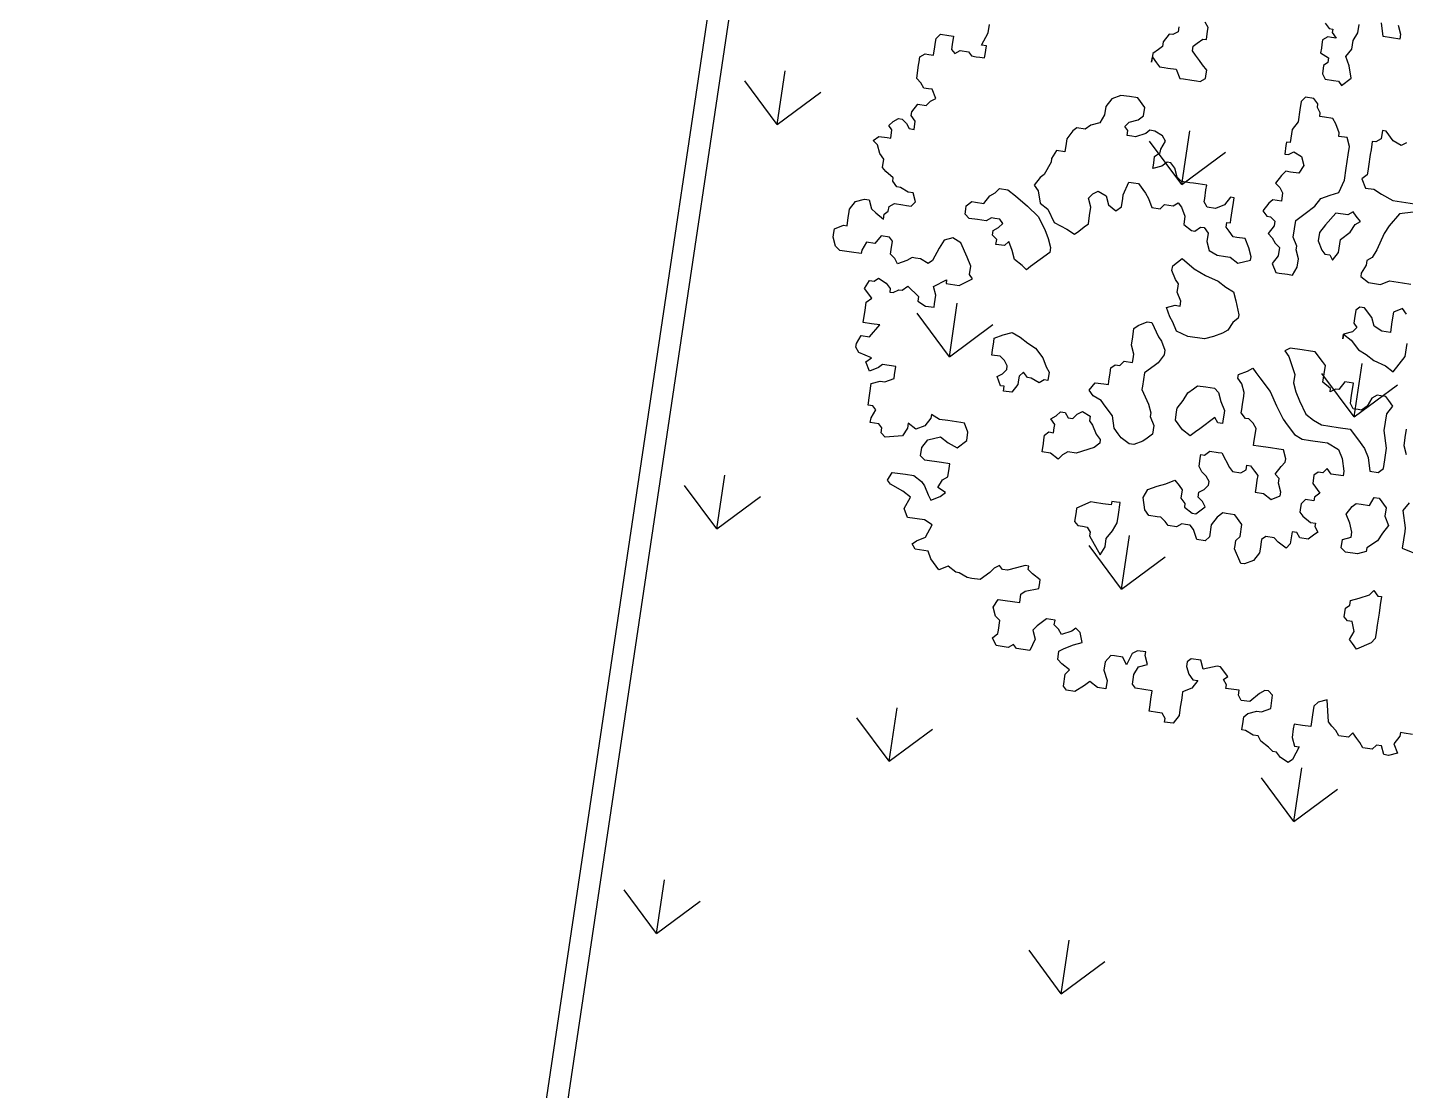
# Model space of a CAD drawing. Header units: millimetres. Extents: x 338 to 506, y 179 to 335.
# Drawn here: x 458.61 to 468.29, y 244.74 to 252.2 of the extents above; entities that cross this region are included whole.
import ezdxf

# ---------------------------------------------------------------- set-up
doc = ezdxf.new("R2010")
doc.units = ezdxf.units.MM
for name, color, linetype in [('ANDEN', 251, 'Continuous'), ('ARBOL-TOP', 3, 'Continuous'), ('MUROS', 32, 'Continuous')]:
    doc.layers.add(name, color=color, linetype=linetype)

# ---------------------------------------------------------------- blocks, each defined once
blk = doc.blocks.new('*X965')
at = {"color": 0}
for p, q in [((73.7075, 32.9331), (73.977, 33.2025)), ((76.5812, 32.9331), (76.8506, 33.2025)), ((79.4549, 32.9331), (79.7243, 33.2025)), ((73.7075, 32.9331), (73.977, 32.6637)), ((73.7075, 32.9331), (74.0885, 32.9331)), ((76.5812, 32.9331), (76.8506, 32.6637)), ((76.5812, 32.9331), (76.9622, 32.9331)), ((79.4549, 32.9331), (79.7243, 32.6637)), ((79.4549, 32.9331), (79.8359, 32.9331)), ((75.1444, 31.4963), (75.4138, 31.7657)), ((78.0181, 31.4963), (78.2875, 31.7657)), ((75.1444, 31.4963), (75.4138, 31.2269)), ((75.1444, 31.4963), (75.5254, 31.4963)), ((78.0181, 31.4963), (78.2875, 31.2269)), ((78.0181, 31.4963), (78.3991, 31.4963)), ((73.7075, 30.0594), (73.977, 30.3288)), ((76.5812, 30.0594), (76.8506, 30.3288)), ((79.4549, 30.0594), (79.7243, 30.3288)), ((73.7075, 30.0594), (73.977, 29.79)), ((73.7075, 30.0594), (74.0885, 30.0594)), ((76.5812, 30.0594), (76.8506, 29.79)), ((76.5812, 30.0594), (76.9622, 30.0594)), ((79.4549, 30.0594), (79.7243, 29.79)), ((79.4549, 30.0594), (79.8359, 30.0594)), ((75.1444, 28.6226), (75.4138, 28.892)), ((78.0181, 28.6226), (78.2875, 28.892)), ((75.1444, 28.6226), (75.4138, 28.3532)), ((75.1444, 28.6226), (75.5254, 28.6226)), ((78.0181, 28.6226), (78.2875, 28.3532)), ((78.0181, 28.6226), (78.3991, 28.6226))]:
    blk.add_line(p, q, dxfattribs=at)
blk = doc.blocks.new('ARBOLITO')
at = {"linetype": 'ByBlock'}
for points in [[(461.9159, 68.9761), (461.9076, 68.9906), (461.8931, 69.0135), (461.8785, 69.0197), (461.864, 69.0135), (461.8577, 68.9989), (461.8494, 68.9761), (461.8432, 68.9698), (461.8286, 68.9761), (461.8203, 68.9761), (461.8141, 68.9761), (461.8058, 68.9698), (461.7912, 68.9615), (461.785, 68.9698), (461.7767, 68.9761), (461.7767, 68.9844), (461.7767, 68.9989), (461.7705, 69.0052), (461.7559, 69.0052), (461.7476, 68.9906), (461.7331, 68.9906), (461.7268, 68.9761), (461.7268, 68.9698), (461.7102, 68.9698), (461.6894, 68.9698), (461.6811, 68.9761), (461.6749, 68.9906), (461.6749, 68.9989), (461.6749, 69.0052), (461.6894, 69.0135), (461.6957, 69.0135), (461.6957, 69.028), (461.6957, 69.0343), (461.6957, 69.0426), (461.704, 69.0571), (461.7185, 69.0633), (461.7268, 69.0633), (461.7331, 69.0488), (461.7414, 69.0426), (461.7559, 69.0343), (461.7559, 69.0426), (461.7621, 69.0488), (461.7621, 69.0571), (461.7705, 69.0633), (461.785, 69.0633), (461.7912, 69.0633), (461.7996, 69.0633), (461.8058, 69.0717), (461.7996, 69.0862), (461.7912, 69.0862), (461.7767, 69.0924), (461.7705, 69.0924), (461.7621, 69.1008), (461.7621, 69.107), (461.7476, 69.1153), (461.7414, 69.1215), (461.7414, 69.1361), (461.7331, 69.1444), (461.7268, 69.1589), (461.7185, 69.1652), (461.7268, 69.1735), (461.7414, 69.1735), (461.7476, 69.1735), (461.7476, 69.188), (461.7414, 69.1943), (461.7476, 69.2026), (461.7559, 69.2088), (461.7621, 69.2088), (461.7705, 69.2026), (461.7767, 69.1943), (461.785, 69.1943), (461.785, 69.2088), (461.7767, 69.2171), (461.7767, 69.2233), (461.785, 69.2379), (461.7996, 69.2379), (461.8058, 69.2462), (461.8141, 69.2524), (461.8058, 69.267), (461.7996, 69.267), (461.7912, 69.267), (461.785, 69.2753), (461.7767, 69.2815), (461.7767, 69.2961), (461.7767, 69.3044), (461.7767, 69.3106), (461.7767, 69.3189), (461.785, 69.3252), (461.7912, 69.3252), (461.7996, 69.3252), (461.7996, 69.3397), (461.7996, 69.348), (461.7996, 69.3543), (461.8058, 69.3626), (461.8203, 69.3626), (461.8286, 69.3626), (461.8286, 69.348), (461.8286, 69.3397), (461.8349, 69.3335), (461.8432, 69.3397), (461.8577, 69.3397), (461.864, 69.3335), (461.8723, 69.3335), (461.8785, 69.3335), (461.8868, 69.3335), (461.8868, 69.3397), (461.8868, 69.3543), (461.8785, 69.3543), (461.8868, 69.3771), (461.8868, 69.3917)], [(462.7845, 68.2925), (462.7699, 68.2925), (462.7637, 68.2925), (462.7637, 68.2862), (462.7554, 68.2717), (462.7637, 68.2571), (462.7491, 68.2509), (462.7408, 68.2509), (462.7346, 68.2654), (462.7263, 68.2654), (462.7201, 68.2571), (462.7034, 68.2571), (462.6972, 68.2654), (462.691, 68.2717), (462.6827, 68.28), (462.6764, 68.2717), (462.6598, 68.2717), (462.6536, 68.28), (462.6453, 68.2862), (462.639, 68.2925), (462.6307, 68.3299), (462.6162, 68.3236), (462.6099, 68.3153), (462.6099, 68.3008), (462.6099, 68.28), (462.5954, 68.28), (462.5808, 68.28), (462.5808, 68.2717), (462.5808, 68.2571), (462.5871, 68.2426), (462.5954, 68.2426), (462.5871, 68.2197), (462.5808, 68.2135), (462.5663, 68.2197), (462.558, 68.228), (462.5517, 68.228), (462.5434, 68.2343), (462.5289, 68.2426), (462.5227, 68.2509), (462.5143, 68.2509), (462.4998, 68.2571), (462.4936, 68.2571), (462.4936, 68.2717), (462.4936, 68.28), (462.4998, 68.2862), (462.5143, 68.2925), (462.5227, 68.2925), (462.5372, 68.3008), (462.5372, 68.3236), (462.5289, 68.3299), (462.5227, 68.3299), (462.5143, 68.3236), (462.4998, 68.307), (462.4853, 68.307), (462.479, 68.3153), (462.479, 68.3236), (462.4562, 68.3236), (462.4562, 68.3299), (462.4499, 68.3382), (462.4562, 68.3444), (462.4416, 68.3589), (462.4354, 68.3589), (462.4125, 68.3506), (462.4063, 68.3652), (462.3897, 68.3652), (462.3834, 68.3589), (462.3834, 68.3506), (462.3897, 68.3382), (462.398, 68.3299), (462.4063, 68.3299), (462.398, 68.3153), (462.3834, 68.307), (462.3834, 68.3008), (462.3834, 68.2925), (462.3834, 68.28), (462.3834, 68.2654), (462.3751, 68.2509), (462.3606, 68.2509), (462.3606, 68.2571), (462.3543, 68.2654), (462.346, 68.2654), (462.3315, 68.2654), (462.3315, 68.2717), (462.3315, 68.2862), (462.3315, 68.3008), (462.3169, 68.3008), (462.3024, 68.3008), (462.2962, 68.307), (462.2962, 68.3153), (462.2962, 68.3236), (462.3024, 68.3382), (462.3169, 68.3444), (462.3107, 68.3589), (462.3107, 68.3652), (462.2962, 68.3652), (462.2879, 68.3589), (462.2816, 68.3382), (462.2733, 68.3506), (462.2588, 68.3506), (462.2525, 68.3506), (462.2442, 68.3382), (462.2442, 68.3236), (462.2525, 68.307), (462.2525, 68.2925), (462.238, 68.2925), (462.2234, 68.3008), (462.2151, 68.2925), (462.2006, 68.28), (462.186, 68.28), (462.1798, 68.2862), (462.1798, 68.307), (462.186, 68.3153), (462.1715, 68.3236), (462.1632, 68.3299), (462.1632, 68.3444), (462.1715, 68.3506), (462.186, 68.3589), (462.2006, 68.3652), (462.1944, 68.3818), (462.186, 68.388), (462.1798, 68.3818), (462.1632, 68.3735), (462.1569, 68.3818), (462.1486, 68.388), (462.1486, 68.3963), (462.1341, 68.3963), (462.1195, 68.3818), (462.1133, 68.3735), (462.1195, 68.3589), (462.1133, 68.3382), (462.0905, 68.3382), (462.0842, 68.3444), (462.0759, 68.3382), (462.0551, 68.3382), (462.0468, 68.3506), (462.0551, 68.3589), (462.0551, 68.3652), (462.0551, 68.3818), (462.0468, 68.388), (462.0406, 68.4026), (462.0468, 68.4171), (462.0551, 68.4171), (462.0759, 68.4171), (462.0842, 68.4171), (462.0842, 68.4317), (462.0905, 68.4379), (462.1133, 68.4462), (462.1133, 68.4524), (462.1133, 68.4608), (462.0988, 68.4691), (462.0905, 68.4753), (462.0905, 68.4815), (462.0842, 68.4815), (462.0697, 68.4753), (462.0551, 68.4691), (462.0468, 68.4691), (462.0406, 68.4753), (462.0323, 68.4691), (462.026, 68.4608), (462.0115, 68.4462), (461.997, 68.4462), (461.9886, 68.4462), (461.9741, 68.4524), (461.9679, 68.4524), (461.9533, 68.4608), (461.9388, 68.4524), (461.9221, 68.4691), (461.9159, 68.4815), (461.8931, 68.4815), (461.8868, 68.4899), (461.8931, 68.4961), (461.9076, 68.5044), (461.9159, 68.5273), (461.9014, 68.5335), (461.8723, 68.5335), (461.864, 68.548), (461.8723, 68.5688), (461.8577, 68.5771), (461.8349, 68.5854), (461.8286, 68.5917), (461.8349, 68.6062), (461.8577, 68.6062), (461.8723, 68.6062), (461.8868, 68.5979), (461.8931, 68.5917), (461.9014, 68.5771), (461.9076, 68.5688), (461.9221, 68.5771), (461.9305, 68.5854), (461.9159, 68.5917), (461.9221, 68.6062), (461.9305, 68.6124), (461.9305, 68.627), (461.9305, 68.6353), (461.9159, 68.6353), (461.8868, 68.6353), (461.8785, 68.6415), (461.8785, 68.6561), (461.8868, 68.6706), (461.9076, 68.6789), (461.9221, 68.6706), (461.9388, 68.6644), (461.9533, 68.6789), (461.9533, 68.6935), (461.945, 68.708), (461.9388, 68.708), (461.9159, 68.708), (461.9014, 68.708), (461.8868, 68.7143), (461.8868, 68.708), (461.8785, 68.6935), (461.864, 68.6852), (461.8494, 68.6935), (461.8494, 68.6852), (461.8432, 68.6706), (461.8141, 68.6644), (461.8058, 68.6706), (461.8058, 68.6789), (461.7996, 68.6852), (461.785, 68.6852), (461.785, 68.6935), (461.7912, 68.708), (461.785, 68.7143), (461.7767, 68.7143), (461.7767, 68.7517), (461.7912, 68.7579), (461.7996, 68.7579), (461.8141, 68.7662), (461.8141, 68.7724), (461.8141, 68.787), (461.7912, 68.787), (461.785, 68.7808), (461.7705, 68.7724), (461.7621, 68.787), (461.7705, 68.7953), (461.7476, 68.8015), (461.7414, 68.8098), (461.7414, 68.8161), (461.7476, 68.8306), (461.7621, 68.8306), (461.7767, 68.8535), (461.7621, 68.8535), (461.7476, 68.8535), (461.7476, 68.868), (461.7476, 68.8743), (461.7476, 68.8888), (461.7559, 68.8971), (461.7414, 68.9117), (461.7476, 68.9262), (461.7559, 68.9262), (461.7621, 68.9324), (461.7767, 68.9262), (461.785, 68.9179), (461.785, 68.9117), (461.7912, 68.9117), (461.7996, 68.9179), (461.8058, 68.9179), (461.8141, 68.9262), (461.8349, 68.9117), (461.8349, 68.9034), (461.8494, 68.8971), (461.864, 68.8971), (461.864, 68.9034), (461.864, 68.9179), (461.8577, 68.9324), (461.8785, 68.947), (461.8785, 68.9408), (461.9014, 68.9408), (461.9221, 68.9553), (461.9159, 68.9615), (461.9159, 68.9761), (461.9159, 68.9761)], [(461.9159, 68.9761), (461.9076, 68.9906), (461.8931, 69.0135), (461.8785, 69.0197), (461.864, 69.0135), (461.8577, 68.9989), (461.8494, 68.9761), (461.8432, 68.9698), (461.8286, 68.9761), (461.8203, 68.9761), (461.8141, 68.9761), (461.8058, 68.9698), (461.7912, 68.9615), (461.785, 68.9698), (461.7767, 68.9761), (461.7767, 68.9844), (461.7767, 68.9989), (461.7705, 69.0052), (461.7559, 69.0052), (461.7476, 68.9906), (461.7331, 68.9906), (461.7268, 68.9761), (461.7268, 68.9698), (461.7102, 68.9698), (461.6894, 68.9698), (461.6811, 68.9761), (461.6749, 68.9906), (461.6749, 68.9989), (461.6749, 69.0052), (461.6894, 69.0135), (461.6957, 69.0135), (461.6957, 69.028), (461.6957, 69.0343), (461.6957, 69.0426), (461.704, 69.0571), (461.7185, 69.0633), (461.7268, 69.0633), (461.7331, 69.0488), (461.7414, 69.0426), (461.7559, 69.0343), (461.7559, 69.0426), (461.7621, 69.0488), (461.7621, 69.0571), (461.7705, 69.0633), (461.785, 69.0633), (461.7912, 69.0633), (461.7996, 69.0633), (461.8058, 69.0717), (461.7996, 69.0862), (461.7912, 69.0862), (461.7767, 69.0924), (461.7705, 69.0924), (461.7621, 69.1008), (461.7621, 69.107), (461.7476, 69.1153), (461.7414, 69.1215), (461.7414, 69.1361), (461.7331, 69.1444), (461.7268, 69.1589), (461.7185, 69.1652), (461.7268, 69.1735), (461.7414, 69.1735), (461.7476, 69.1735), (461.7476, 69.188), (461.7414, 69.1943), (461.7476, 69.2026), (461.7559, 69.2088), (461.7621, 69.2088), (461.7705, 69.2026), (461.7767, 69.1943), (461.785, 69.1943), (461.785, 69.2088), (461.7767, 69.2171), (461.7767, 69.2233), (461.785, 69.2379), (461.7996, 69.2379), (461.8058, 69.2462), (461.8141, 69.2524), (461.8058, 69.267), (461.7996, 69.267), (461.7912, 69.267), (461.785, 69.2753), (461.7767, 69.2815), (461.7767, 69.2961), (461.7767, 69.3044), (461.7767, 69.3106), (461.7767, 69.3189), (461.785, 69.3252), (461.7912, 69.3252), (461.7996, 69.3252), (461.7996, 69.3397), (461.7996, 69.348), (461.7996, 69.3543), (461.8058, 69.3626), (461.8203, 69.3626), (461.8286, 69.3626), (461.8286, 69.348), (461.8286, 69.3397), (461.8349, 69.3335), (461.8432, 69.3397), (461.8577, 69.3397), (461.864, 69.3335), (461.8723, 69.3335), (461.8785, 69.3335), (461.8868, 69.3335), (461.8868, 69.3397), (461.8868, 69.3543), (461.8785, 69.3543), (461.8868, 69.3771), (461.8868, 69.3917)], [(462.7845, 68.2925), (462.7699, 68.2925), (462.7637, 68.2925), (462.7637, 68.2862), (462.7554, 68.2717), (462.7637, 68.2571), (462.7491, 68.2509), (462.7408, 68.2509), (462.7346, 68.2654), (462.7263, 68.2654), (462.7201, 68.2571), (462.7034, 68.2571), (462.6972, 68.2654), (462.691, 68.2717), (462.6827, 68.28), (462.6764, 68.2717), (462.6598, 68.2717), (462.6536, 68.28), (462.6453, 68.2862), (462.639, 68.2925), (462.6307, 68.3299), (462.6162, 68.3236), (462.6099, 68.3153), (462.6099, 68.3008), (462.6099, 68.28), (462.5954, 68.28), (462.5808, 68.28), (462.5808, 68.2717), (462.5808, 68.2571), (462.5871, 68.2426), (462.5954, 68.2426), (462.5871, 68.2197), (462.5808, 68.2135), (462.5663, 68.2197), (462.558, 68.228), (462.5517, 68.228), (462.5434, 68.2343), (462.5289, 68.2426), (462.5227, 68.2509), (462.5143, 68.2509), (462.4998, 68.2571), (462.4936, 68.2571), (462.4936, 68.2717), (462.4936, 68.28), (462.4998, 68.2862), (462.5143, 68.2925), (462.5227, 68.2925), (462.5372, 68.3008), (462.5372, 68.3236), (462.5289, 68.3299), (462.5227, 68.3299), (462.5143, 68.3236), (462.4998, 68.307), (462.4853, 68.307), (462.479, 68.3153), (462.479, 68.3236), (462.4562, 68.3236), (462.4562, 68.3299), (462.4499, 68.3382), (462.4562, 68.3444), (462.4416, 68.3589), (462.4354, 68.3589), (462.4125, 68.3506), (462.4063, 68.3652), (462.3897, 68.3652), (462.3834, 68.3589), (462.3834, 68.3506), (462.3897, 68.3382), (462.398, 68.3299), (462.4063, 68.3299), (462.398, 68.3153), (462.3834, 68.307), (462.3834, 68.3008), (462.3834, 68.2925), (462.3834, 68.28), (462.3834, 68.2654), (462.3751, 68.2509), (462.3606, 68.2509), (462.3606, 68.2571), (462.3543, 68.2654), (462.346, 68.2654), (462.3315, 68.2654), (462.3315, 68.2717), (462.3315, 68.2862), (462.3315, 68.3008), (462.3169, 68.3008), (462.3024, 68.3008), (462.2962, 68.307), (462.2962, 68.3153), (462.2962, 68.3236), (462.3024, 68.3382), (462.3169, 68.3444), (462.3107, 68.3589), (462.3107, 68.3652), (462.2962, 68.3652), (462.2879, 68.3589), (462.2816, 68.3382), (462.2733, 68.3506), (462.2588, 68.3506), (462.2525, 68.3506), (462.2442, 68.3382), (462.2442, 68.3236), (462.2525, 68.307), (462.2525, 68.2925), (462.238, 68.2925), (462.2234, 68.3008), (462.2151, 68.2925), (462.2006, 68.28), (462.186, 68.28), (462.1798, 68.2862), (462.1798, 68.307), (462.186, 68.3153), (462.1715, 68.3236), (462.1632, 68.3299), (462.1632, 68.3444), (462.1715, 68.3506), (462.186, 68.3589), (462.2006, 68.3652), (462.1944, 68.3818), (462.186, 68.388), (462.1798, 68.3818), (462.1632, 68.3735), (462.1569, 68.3818), (462.1486, 68.388), (462.1486, 68.3963), (462.1341, 68.3963), (462.1195, 68.3818), (462.1133, 68.3735), (462.1195, 68.3589), (462.1133, 68.3382), (462.0905, 68.3382), (462.0842, 68.3444), (462.0759, 68.3382), (462.0551, 68.3382), (462.0468, 68.3506), (462.0551, 68.3589), (462.0551, 68.3652), (462.0551, 68.3818), (462.0468, 68.388), (462.0406, 68.4026), (462.0468, 68.4171), (462.0551, 68.4171), (462.0759, 68.4171), (462.0842, 68.4171), (462.0842, 68.4317), (462.0905, 68.4379), (462.1133, 68.4462), (462.1133, 68.4524), (462.1133, 68.4608), (462.0988, 68.4691), (462.0905, 68.4753), (462.0905, 68.4815), (462.0842, 68.4815), (462.0697, 68.4753), (462.0551, 68.4691), (462.0468, 68.4691), (462.0406, 68.4753), (462.0323, 68.4691), (462.026, 68.4608), (462.0115, 68.4462), (461.997, 68.4462), (461.9886, 68.4462), (461.9741, 68.4524), (461.9679, 68.4524), (461.9533, 68.4608), (461.9388, 68.4524), (461.9221, 68.4691), (461.9159, 68.4815), (461.8931, 68.4815), (461.8868, 68.4899), (461.8931, 68.4961), (461.9076, 68.5044), (461.9159, 68.5273), (461.9014, 68.5335), (461.8723, 68.5335), (461.864, 68.548), (461.8723, 68.5688), (461.8577, 68.5771), (461.8349, 68.5854), (461.8286, 68.5917), (461.8349, 68.6062), (461.8577, 68.6062), (461.8723, 68.6062), (461.8868, 68.5979), (461.8931, 68.5917), (461.9014, 68.5771), (461.9076, 68.5688), (461.9221, 68.5771), (461.9305, 68.5854), (461.9159, 68.5917), (461.9221, 68.6062), (461.9305, 68.6124), (461.9305, 68.627), (461.9305, 68.6353), (461.9159, 68.6353), (461.8868, 68.6353), (461.8785, 68.6415), (461.8785, 68.6561), (461.8868, 68.6706), (461.9076, 68.6789), (461.9221, 68.6706), (461.9388, 68.6644), (461.9533, 68.6789), (461.9533, 68.6935), (461.945, 68.708), (461.9388, 68.708), (461.9159, 68.708), (461.9014, 68.708), (461.8868, 68.7143), (461.8868, 68.708), (461.8785, 68.6935), (461.864, 68.6852), (461.8494, 68.6935), (461.8494, 68.6852), (461.8432, 68.6706), (461.8141, 68.6644), (461.8058, 68.6706), (461.8058, 68.6789), (461.7996, 68.6852), (461.785, 68.6852), (461.785, 68.6935), (461.7912, 68.708), (461.785, 68.7143), (461.7767, 68.7143), (461.7767, 68.7517), (461.7912, 68.7579), (461.7996, 68.7579), (461.8141, 68.7662), (461.8141, 68.7724), (461.8141, 68.787), (461.7912, 68.787), (461.785, 68.7808), (461.7705, 68.7724), (461.7621, 68.787), (461.7705, 68.7953), (461.7476, 68.8015), (461.7414, 68.8098), (461.7414, 68.8161), (461.7476, 68.8306), (461.7621, 68.8306), (461.7767, 68.8535), (461.7621, 68.8535), (461.7476, 68.8535), (461.7476, 68.868), (461.7476, 68.8743), (461.7476, 68.8888), (461.7559, 68.8971), (461.7414, 68.9117), (461.7476, 68.9262), (461.7559, 68.9262), (461.7621, 68.9324), (461.7767, 68.9262), (461.785, 68.9179), (461.785, 68.9117), (461.7912, 68.9117), (461.7996, 68.9179), (461.8058, 68.9179), (461.8141, 68.9262), (461.8349, 68.9117), (461.8349, 68.9034), (461.8494, 68.8971), (461.864, 68.8971), (461.864, 68.9034), (461.864, 68.9179), (461.8577, 68.9324), (461.8785, 68.947), (461.8785, 68.9408), (461.9014, 68.9408), (461.9221, 68.9553), (461.9159, 68.9615), (461.9159, 68.9761)], [(462.5808, 69.4935), (462.5871, 69.4789), (462.5871, 69.4706), (462.5725, 69.4706), (462.558, 69.4706), (462.5517, 69.4935)], [(462.5808, 69.4935), (462.5871, 69.4789), (462.5871, 69.4706), (462.5725, 69.4706), (462.558, 69.4706), (462.5517, 69.4935)], [(462.5143, 69.3917), (462.5081, 69.4124), (462.4998, 69.427), (462.5081, 69.4415), (462.5081, 69.4561), (462.5143, 69.4706), (462.5143, 69.4852)], [(462.4562, 69.4789), (462.4645, 69.4706), (462.4707, 69.4706), (462.4707, 69.4644), (462.479, 69.4561), (462.4707, 69.4561), (462.4645, 69.4561), (462.4562, 69.4498), (462.4562, 69.4415), (462.4562, 69.4353), (462.4562, 69.427), (462.4707, 69.4207), (462.4707, 69.4124), (462.4645, 69.4062), (462.4645, 69.3917), (462.4707, 69.3833), (462.4853, 69.3833), (462.4936, 69.3833), (462.4998, 69.3771), (462.5143, 69.3917), (462.5143, 69.3917)], [(462.5143, 69.3917), (462.5081, 69.4124), (462.4998, 69.427), (462.5081, 69.4415), (462.5081, 69.4561), (462.5143, 69.4706), (462.5143, 69.4852)], [(462.4562, 69.4789), (462.4645, 69.4706), (462.4707, 69.4706), (462.4707, 69.4644), (462.479, 69.4561), (462.4707, 69.4561), (462.4645, 69.4561), (462.4562, 69.4498), (462.4562, 69.4415), (462.4562, 69.4353), (462.4562, 69.427), (462.4707, 69.4207), (462.4707, 69.4124), (462.4645, 69.4062), (462.4645, 69.3917), (462.4707, 69.3833), (462.4853, 69.3833), (462.4936, 69.3833), (462.4998, 69.3771), (462.5143, 69.3917)], [(462.1715, 69.3771), (462.1798, 69.3688), (462.186, 69.3626), (462.1944, 69.3626), (462.2006, 69.3626), (462.2151, 69.3626), (462.2234, 69.348), (462.2297, 69.348), (462.2442, 69.348), (462.2525, 69.348), (462.2588, 69.348), (462.2671, 69.3543), (462.2671, 69.3626), (462.2671, 69.3688), (462.2588, 69.3771), (462.2525, 69.3833), (462.2442, 69.3917), (462.238, 69.3979), (462.238, 69.4062), (462.2442, 69.4124), (462.2525, 69.4207), (462.2588, 69.4207), (462.2588, 69.4353), (462.2588, 69.4415), (462.2525, 69.4498)], [(462.2089, 69.4353), (462.2089, 69.427), (462.2006, 69.4207), (462.1944, 69.4207), (462.186, 69.4062), (462.186, 69.3979), (462.1798, 69.3917), (462.1715, 69.3833), (462.1715, 69.3688), (462.1715, 69.3771), (462.1715, 69.3771)], [(462.1715, 69.3771), (462.1798, 69.3688), (462.186, 69.3626), (462.1944, 69.3626), (462.2006, 69.3626), (462.2151, 69.3626), (462.2234, 69.348), (462.2297, 69.348), (462.2442, 69.348), (462.2525, 69.348), (462.2588, 69.348), (462.2671, 69.3543), (462.2671, 69.3626), (462.2671, 69.3688), (462.2588, 69.3771), (462.2525, 69.3833), (462.2442, 69.3917), (462.238, 69.3979), (462.238, 69.4062), (462.2442, 69.4124), (462.2525, 69.4207), (462.2588, 69.4207), (462.2588, 69.4353), (462.2588, 69.4415), (462.2525, 69.4498)], [(462.2089, 69.4353), (462.2089, 69.427), (462.2006, 69.4207), (462.1944, 69.4207), (462.186, 69.4062), (462.186, 69.3979), (462.1798, 69.3917), (462.1715, 69.3833), (462.1715, 69.3688), (462.1715, 69.3771)], [(462.5808, 69.0571), (462.5954, 69.0488), (462.6162, 69.0488), (462.6307, 69.0571), (462.6536, 69.0571), (462.6681, 69.0571)], [(462.6536, 69.1797), (462.6307, 69.1735), (462.6162, 69.1506), (462.6099, 69.1361), (462.6016, 69.107), (462.5954, 69.0924), (462.5871, 69.0862), (462.5871, 69.0779), (462.5808, 69.0633), (462.5808, 69.0571), (462.5808, 69.0571)], [(462.5808, 69.0571), (462.5954, 69.0488), (462.6162, 69.0488), (462.6307, 69.0571), (462.6536, 69.0571), (462.6681, 69.0571)], [(462.6536, 69.1797), (462.6307, 69.1735), (462.6162, 69.1506), (462.6099, 69.1361), (462.6016, 69.107), (462.5954, 69.0924), (462.5871, 69.0862), (462.5871, 69.0779), (462.5808, 69.0633), (462.5808, 69.0571)], [(462.4645, 69.0924), (462.4562, 69.107), (462.4562, 69.1215), (462.4562, 69.1361), (462.4707, 69.1506), (462.4853, 69.1652), (462.4936, 69.1797), (462.5081, 69.188), (462.5227, 69.1943), (462.5289, 69.2171), (462.5289, 69.2379), (462.5289, 69.2607), (462.5289, 69.2753), (462.5227, 69.2898), (462.5081, 69.2898), (462.5081, 69.2961), (462.4998, 69.3106), (462.4936, 69.3189), (462.479, 69.3189), (462.4707, 69.3189), (462.4707, 69.3252), (462.4645, 69.3335), (462.4645, 69.3397), (462.4562, 69.348), (462.4416, 69.348), (462.4354, 69.3397), (462.4354, 69.3252), (462.4354, 69.3044), (462.4271, 69.2898), (462.4271, 69.267), (462.4208, 69.267), (462.4208, 69.2607), (462.4208, 69.2462), (462.4271, 69.2462), (462.4354, 69.2524), (462.4499, 69.2462), (462.4562, 69.2317), (462.4499, 69.2171), (462.4354, 69.2171), (462.4271, 69.2171), (462.4208, 69.2088), (462.4125, 69.1943), (462.4208, 69.188), (462.4271, 69.1797), (462.4271, 69.1652), (462.4125, 69.1652), (462.4063, 69.1589), (462.398, 69.1444), (462.4063, 69.1361), (462.4125, 69.1361), (462.4208, 69.1298), (462.4208, 69.1215), (462.4125, 69.107), (462.4208, 69.1008), (462.4271, 69.0924), (462.4354, 69.0862), (462.4354, 69.0717), (462.4271, 69.0571), (462.4354, 69.0426), (462.4416, 69.0426), (462.4562, 69.0426), (462.4645, 69.0426), (462.4707, 69.0571), (462.4707, 69.0717), (462.4645, 69.0862), (462.4645, 69.0924), (462.4645, 69.0924)], [(462.4645, 69.0924), (462.4562, 69.107), (462.4562, 69.1215), (462.4562, 69.1361), (462.4707, 69.1506), (462.4853, 69.1652), (462.4936, 69.1797), (462.5081, 69.188), (462.5227, 69.1943), (462.5289, 69.2171), (462.5289, 69.2379), (462.5289, 69.2607), (462.5289, 69.2753), (462.5227, 69.2898), (462.5081, 69.2898), (462.5081, 69.2961), (462.4998, 69.3106), (462.4936, 69.3189), (462.479, 69.3189), (462.4707, 69.3189), (462.4707, 69.3252), (462.4645, 69.3335), (462.4645, 69.3397), (462.4562, 69.348), (462.4416, 69.348), (462.4354, 69.3397), (462.4354, 69.3252), (462.4354, 69.3044), (462.4271, 69.2898), (462.4271, 69.267), (462.4208, 69.267), (462.4208, 69.2607), (462.4208, 69.2462), (462.4271, 69.2462), (462.4354, 69.2524), (462.4499, 69.2462), (462.4562, 69.2317), (462.4499, 69.2171), (462.4354, 69.2171), (462.4271, 69.2171), (462.4208, 69.2088), (462.4125, 69.1943), (462.4208, 69.188), (462.4271, 69.1797), (462.4271, 69.1652), (462.4125, 69.1652), (462.4063, 69.1589), (462.398, 69.1444), (462.4063, 69.1361), (462.4125, 69.1361), (462.4208, 69.1298), (462.4208, 69.1215), (462.4125, 69.107), (462.4208, 69.1008), (462.4271, 69.0924), (462.4354, 69.0862), (462.4354, 69.0717), (462.4271, 69.0571), (462.4354, 69.0426), (462.4416, 69.0426), (462.4562, 69.0426), (462.4645, 69.0426), (462.4707, 69.0571), (462.4707, 69.0717), (462.4645, 69.0862), (462.4645, 69.0924)], [(462.3897, 69.0571), (462.3897, 69.0633), (462.3834, 69.0779), (462.3751, 69.0924), (462.3606, 69.0924), (462.3543, 69.0924), (462.346, 69.1008), (462.3398, 69.107), (462.3398, 69.1153), (462.346, 69.1153), (462.346, 69.1215), (462.346, 69.1361), (462.346, 69.1506), (462.346, 69.1589), (462.3398, 69.1589), (462.3315, 69.1444), (462.3169, 69.1361), (462.3024, 69.1361), (462.2962, 69.1444), (462.2962, 69.1506), (462.2962, 69.1652), (462.2962, 69.1735), (462.2816, 69.1735), (462.2733, 69.1735), (462.2671, 69.1735), (462.2525, 69.1735), (462.2442, 69.1797), (462.238, 69.1943), (462.2297, 69.2026), (462.2234, 69.2026), (462.2151, 69.1943), (462.2006, 69.188), (462.2006, 69.1943), (462.2006, 69.2026), (462.2006, 69.2088), (462.2089, 69.2171), (462.2089, 69.2233), (462.2151, 69.2379), (462.2089, 69.2462), (462.1944, 69.2524), (462.186, 69.2524), (462.1798, 69.2462), (462.1632, 69.2379), (462.1569, 69.2379), (462.1486, 69.2379), (462.1486, 69.2462), (462.1424, 69.2524), (462.1486, 69.2607), (462.1632, 69.267), (462.1715, 69.2753), (462.1715, 69.2898), (462.1569, 69.3044), (462.1424, 69.3044), (462.1279, 69.3044), (462.1133, 69.2961), (462.105, 69.2815), (462.105, 69.267), (462.0988, 69.2524), (462.0842, 69.2462), (462.0759, 69.2379), (462.0614, 69.2379), (462.0551, 69.2317), (462.0468, 69.2171), (462.0468, 69.2088), (462.0468, 69.1943), (462.0323, 69.1943), (462.026, 69.1797), (462.026, 69.1735), (462.0177, 69.1506), (462.0115, 69.1444), (462.0032, 69.1298), (462.0115, 69.1215), (462.0177, 69.1008), (462.0323, 69.0924), (462.0468, 69.0717), (462.0697, 69.0633), (462.0842, 69.0571), (462.0905, 69.0633), (462.0988, 69.0717), (462.105, 69.0779), (462.105, 69.0924), (462.105, 69.107), (462.0988, 69.1215), (462.105, 69.1298), (462.1133, 69.1361), (462.1279, 69.1298), (462.1341, 69.1153), (462.1486, 69.107), (462.1569, 69.1153), (462.1569, 69.1298), (462.1569, 69.1361), (462.1632, 69.1589), (462.1715, 69.1589), (462.1798, 69.1589), (462.1944, 69.1444), (462.2006, 69.1361), (462.2089, 69.1215), (462.2234, 69.1215), (462.2297, 69.1298), (462.2442, 69.1298), (462.2525, 69.1361), (462.2588, 69.1298), (462.2671, 69.1153), (462.2671, 69.1008), (462.2816, 69.0924), (462.2879, 69.0924), (462.2962, 69.1008), (462.3024, 69.1008), (462.3107, 69.0924), (462.3107, 69.0779), (462.3169, 69.0633), (462.3315, 69.0571), (462.346, 69.0571), (462.3543, 69.0571), (462.3689, 69.0488), (462.3897, 69.0571), (462.3897, 69.0571)], [(462.3897, 69.0571), (462.3897, 69.0633), (462.3834, 69.0779), (462.3751, 69.0924), (462.3606, 69.0924), (462.3543, 69.0924), (462.346, 69.1008), (462.3398, 69.107), (462.3398, 69.1153), (462.346, 69.1153), (462.346, 69.1215), (462.346, 69.1361), (462.346, 69.1506), (462.346, 69.1589), (462.3398, 69.1589), (462.3315, 69.1444), (462.3169, 69.1361), (462.3024, 69.1361), (462.2962, 69.1444), (462.2962, 69.1506), (462.2962, 69.1652), (462.2962, 69.1735), (462.2816, 69.1735), (462.2733, 69.1735), (462.2671, 69.1735), (462.2525, 69.1735), (462.2442, 69.1797), (462.238, 69.1943), (462.2297, 69.2026), (462.2234, 69.2026), (462.2151, 69.1943), (462.2006, 69.188), (462.2006, 69.1943), (462.2006, 69.2026), (462.2006, 69.2088), (462.2089, 69.2171), (462.2089, 69.2233), (462.2151, 69.2379), (462.2089, 69.2462), (462.1944, 69.2524), (462.186, 69.2524), (462.1798, 69.2462), (462.1632, 69.2379), (462.1569, 69.2379), (462.1486, 69.2379), (462.1486, 69.2462), (462.1424, 69.2524), (462.1486, 69.2607), (462.1632, 69.267), (462.1715, 69.2753), (462.1715, 69.2898), (462.1569, 69.3044), (462.1424, 69.3044), (462.1279, 69.3044), (462.1133, 69.2961), (462.105, 69.2815), (462.105, 69.267), (462.0988, 69.2524), (462.0842, 69.2462), (462.0759, 69.2379), (462.0614, 69.2379), (462.0551, 69.2317), (462.0468, 69.2171), (462.0468, 69.2088), (462.0468, 69.1943), (462.0323, 69.1943), (462.026, 69.1797), (462.026, 69.1735), (462.0177, 69.1506), (462.0115, 69.1444), (462.0032, 69.1298), (462.0115, 69.1215), (462.0177, 69.1008), (462.0323, 69.0924), (462.0468, 69.0717), (462.0697, 69.0633), (462.0842, 69.0571), (462.0905, 69.0633), (462.0988, 69.0717), (462.105, 69.0779), (462.105, 69.0924), (462.105, 69.107), (462.0988, 69.1215), (462.105, 69.1298), (462.1133, 69.1361), (462.1279, 69.1298), (462.1341, 69.1153), (462.1486, 69.107), (462.1569, 69.1153), (462.1569, 69.1298), (462.1569, 69.1361), (462.1632, 69.1589), (462.1715, 69.1589), (462.1798, 69.1589), (462.1944, 69.1444), (462.2006, 69.1361), (462.2089, 69.1215), (462.2234, 69.1215), (462.2297, 69.1298), (462.2442, 69.1298), (462.2525, 69.1361), (462.2588, 69.1298), (462.2671, 69.1153), (462.2671, 69.1008), (462.2816, 69.0924), (462.2879, 69.0924), (462.2962, 69.1008), (462.3024, 69.1008), (462.3107, 69.0924), (462.3107, 69.0779), (462.3169, 69.0633), (462.3315, 69.0571), (462.346, 69.0571), (462.3543, 69.0571), (462.3689, 69.0488), (462.3897, 69.0571)], [(462.6245, 69.2961), (462.6162, 69.2898), (462.6016, 69.2961), (462.5871, 69.3106), (462.5808, 69.3106), (462.5808, 69.2961), (462.5725, 69.2898), (462.5663, 69.2898), (462.5663, 69.2753), (462.5663, 69.267), (462.5663, 69.2462), (462.5663, 69.2379), (462.5663, 69.2317), (462.558, 69.2233), (462.5663, 69.2088), (462.5808, 69.2088), (462.5954, 69.2026), (462.6162, 69.1943), (462.6536, 69.1943)], [(462.6245, 69.2961), (462.6162, 69.2898), (462.6016, 69.2961), (462.5871, 69.3106), (462.5808, 69.3106), (462.5808, 69.2961), (462.5725, 69.2898), (462.5663, 69.2898), (462.5663, 69.2753), (462.5663, 69.267), (462.5663, 69.2462), (462.5663, 69.2379), (462.5663, 69.2317), (462.558, 69.2233), (462.5663, 69.2088), (462.5808, 69.2088), (462.5954, 69.2026), (462.6162, 69.1943), (462.6536, 69.1943)], [(462.5289, 69.0779), (462.5372, 69.0924), (462.5372, 69.1153), (462.5517, 69.1298), (462.558, 69.1444), (462.5663, 69.1506), (462.558, 69.1589), (462.5517, 69.1652), (462.5434, 69.1589), (462.5227, 69.1589), (462.5081, 69.1361), (462.4998, 69.1215), (462.4998, 69.107), (462.5081, 69.0924), (462.5143, 69.0862), (462.5227, 69.0862), (462.5289, 69.0779), (462.5289, 69.0779)], [(462.5289, 69.0779), (462.5372, 69.0924), (462.5372, 69.1153), (462.5517, 69.1298), (462.558, 69.1444), (462.5663, 69.1506), (462.558, 69.1589), (462.5517, 69.1652), (462.5434, 69.1589), (462.5227, 69.1589), (462.5081, 69.1361), (462.4998, 69.1215), (462.4998, 69.107), (462.5081, 69.0924), (462.5143, 69.0862), (462.5227, 69.0862), (462.5289, 69.0779)], [(462.0177, 68.9906), (462.0115, 68.9844), (462.0032, 68.9906), (461.9886, 68.9989), (461.9824, 69.0135), (461.9741, 69.028), (461.9679, 69.0197), (461.9533, 69.0197), (461.9533, 69.028), (461.945, 69.0343), (461.945, 69.0426), (461.9533, 69.0488), (461.9595, 69.0571), (461.9533, 69.0633), (461.945, 69.0633), (461.9388, 69.0633), (461.9305, 69.0571), (461.9159, 69.0571), (461.9014, 69.0571), (461.8931, 69.0633), (461.8931, 69.0717), (461.8931, 69.0779), (461.9014, 69.0862), (461.9076, 69.0862), (461.9221, 69.0862), (461.9305, 69.1008), (461.9388, 69.107), (461.945, 69.1153), (461.9595, 69.1153), (461.9741, 69.107), (461.997, 69.0924), (462.0177, 69.0779), (462.0323, 69.0571), (462.0406, 69.0426), (462.0468, 69.028), (462.0468, 69.0197), (462.0177, 68.9906), (462.0177, 68.9906)], [(462.0177, 68.9906), (462.0115, 68.9844), (462.0032, 68.9906), (461.9886, 68.9989), (461.9824, 69.0135), (461.9741, 69.028), (461.9679, 69.0197), (461.9533, 69.0197), (461.9533, 69.028), (461.945, 69.0343), (461.945, 69.0426), (461.9533, 69.0488), (461.9595, 69.0571), (461.9533, 69.0633), (461.945, 69.0633), (461.9388, 69.0633), (461.9305, 69.0571), (461.9159, 69.0571), (461.9014, 69.0571), (461.8931, 69.0633), (461.8931, 69.0717), (461.8931, 69.0779), (461.9014, 69.0862), (461.9076, 69.0862), (461.9221, 69.0862), (461.9305, 69.1008), (461.9388, 69.107), (461.945, 69.1153), (461.9595, 69.1153), (461.9741, 69.107), (461.997, 69.0924), (462.0177, 69.0779), (462.0323, 69.0571), (462.0406, 69.0426), (462.0468, 69.028), (462.0468, 69.0197), (462.0177, 68.9906)], [(462.2733, 68.9324), (462.2671, 68.9408), (462.2588, 68.9553), (462.2733, 68.9615), (462.2816, 68.9615), (462.2816, 68.9698), (462.2733, 68.9844), (462.2733, 68.9906), (462.2733, 68.9989), (462.2671, 69.0052), (462.2588, 69.0197), (462.2588, 69.028), (462.2733, 69.0426), (462.2962, 69.028), (462.3169, 69.0197), (462.3398, 69.0135), (462.3543, 69.0052), (462.3689, 68.9989), (462.3751, 68.9844), (462.3834, 68.9615), (462.3834, 68.9553), (462.3751, 68.947), (462.3689, 68.9324), (462.3606, 68.9262), (462.346, 68.9179), (462.3315, 68.9117), (462.3024, 68.9117), (462.2816, 68.9179), (462.2733, 68.9324), (462.2733, 68.9324)], [(462.2733, 68.9324), (462.2671, 68.9408), (462.2588, 68.9553), (462.2733, 68.9615), (462.2816, 68.9615), (462.2816, 68.9698), (462.2733, 68.9844), (462.2733, 68.9906), (462.2733, 68.9989), (462.2671, 69.0052), (462.2588, 69.0197), (462.2588, 69.028), (462.2733, 69.0426), (462.2962, 69.028), (462.3169, 69.0197), (462.3398, 69.0135), (462.3543, 69.0052), (462.3689, 68.9989), (462.3751, 68.9844), (462.3834, 68.9615), (462.3834, 68.9553), (462.3751, 68.947), (462.3689, 68.9324), (462.3606, 68.9262), (462.346, 68.9179), (462.3315, 68.9117), (462.3024, 68.9117), (462.2816, 68.9179), (462.2733, 68.9324)], [(462.5663, 68.9553), (462.5808, 68.947), (462.5954, 68.9324), (462.6099, 68.9262), (462.6245, 68.9179), (462.6453, 68.9117), (462.6598, 68.9034), (462.6681, 68.9179), (462.6764, 68.9324), (462.6764, 68.9553)], [(462.6681, 69.0052), (462.6598, 69.0135), (462.6453, 69.0052), (462.6453, 68.9989), (462.6453, 68.9844), (462.6453, 68.9698), (462.6307, 68.9698), (462.6162, 68.9761), (462.6099, 68.9906), (462.5954, 69.0052), (462.5871, 69.0052), (462.5808, 68.9989), (462.5808, 68.9844), (462.5808, 68.9761), (462.5871, 68.9698), (462.5808, 68.9615), (462.5663, 68.9553), (462.5663, 68.947), (462.5663, 68.9553), (462.5663, 68.9553)], [(462.5663, 68.9553), (462.5808, 68.947), (462.5954, 68.9324), (462.6099, 68.9262), (462.6245, 68.9179), (462.6453, 68.9117), (462.6598, 68.9034), (462.6681, 68.9179), (462.6764, 68.9324), (462.6764, 68.9553)], [(462.6681, 69.0052), (462.6598, 69.0135), (462.6453, 69.0052), (462.6453, 68.9989), (462.6453, 68.9844), (462.6453, 68.9698), (462.6307, 68.9698), (462.6162, 68.9761), (462.6099, 68.9906), (462.5954, 69.0052), (462.5871, 69.0052), (462.5808, 68.9989), (462.5808, 68.9844), (462.5808, 68.9761), (462.5871, 68.9698), (462.5808, 68.9615), (462.5663, 68.9553), (462.5663, 68.947), (462.5663, 68.9553)], [(462.2297, 68.7143), (462.2151, 68.7226), (462.2089, 68.7288), (462.2006, 68.7371), (462.1944, 68.7579), (462.1798, 68.7724), (462.1715, 68.7808), (462.1569, 68.787), (462.1486, 68.7953), (462.1569, 68.8098), (462.1715, 68.8098), (462.1798, 68.8098), (462.1798, 68.8161), (462.1798, 68.8306), (462.1798, 68.8389), (462.186, 68.8452), (462.1944, 68.8452), (462.2006, 68.8535), (462.2151, 68.8535), (462.2151, 68.8597), (462.2151, 68.868), (462.2089, 68.8826), (462.2089, 68.8971), (462.2089, 68.9117), (462.2151, 68.9179), (462.2297, 68.9262), (462.238, 68.9262), (462.2525, 68.9034), (462.2588, 68.8971), (462.2671, 68.8826), (462.2671, 68.8743), (462.2588, 68.8597), (462.2525, 68.8535), (462.238, 68.8389), (462.238, 68.8161), (462.238, 68.8098), (462.2525, 68.787), (462.2588, 68.7724), (462.2588, 68.7662), (462.2671, 68.7517), (462.2671, 68.7371), (462.2588, 68.7288), (462.2525, 68.7226), (462.238, 68.7143), (462.2297, 68.7143), (462.2297, 68.7143)], [(462.2297, 68.7143), (462.2151, 68.7226), (462.2089, 68.7288), (462.2006, 68.7371), (462.1944, 68.7579), (462.1798, 68.7724), (462.1715, 68.7808), (462.1569, 68.787), (462.1486, 68.7953), (462.1569, 68.8098), (462.1715, 68.8098), (462.1798, 68.8098), (462.1798, 68.8161), (462.1798, 68.8306), (462.1798, 68.8389), (462.186, 68.8452), (462.1944, 68.8452), (462.2006, 68.8535), (462.2151, 68.8535), (462.2151, 68.8597), (462.2151, 68.868), (462.2089, 68.8826), (462.2089, 68.8971), (462.2089, 68.9117), (462.2151, 68.9179), (462.2297, 68.9262), (462.238, 68.9262), (462.2525, 68.9034), (462.2588, 68.8971), (462.2671, 68.8826), (462.2671, 68.8743), (462.2588, 68.8597), (462.2525, 68.8535), (462.238, 68.8389), (462.238, 68.8161), (462.238, 68.8098), (462.2525, 68.787), (462.2588, 68.7724), (462.2588, 68.7662), (462.2671, 68.7517), (462.2671, 68.7371), (462.2588, 68.7288), (462.2525, 68.7226), (462.238, 68.7143), (462.2297, 68.7143)], [(462.4707, 68.9117), (462.479, 68.9034), (462.4936, 68.8743), (462.4936, 68.8597), (462.4998, 68.8452), (462.5081, 68.8306), (462.5227, 68.8098), (462.5372, 68.8015), (462.5517, 68.7953), (462.5808, 68.7953), (462.6016, 68.7953), (462.6162, 68.7808), (462.6307, 68.7662), (462.639, 68.7517), (462.6453, 68.7288), (462.6598, 68.7288), (462.6681, 68.7371), (462.6681, 68.7517), (462.6681, 68.7724), (462.6598, 68.8015), (462.6598, 68.8161), (462.6598, 68.8306), (462.6681, 68.8452), (462.6598, 68.8535), (462.6536, 68.8597), (462.6453, 68.8597), (462.639, 68.8597), (462.6307, 68.8535), (462.6245, 68.8389), (462.6162, 68.8306), (462.6099, 68.8306), (462.6016, 68.8306), (462.5954, 68.8389), (462.5954, 68.8535), (462.5954, 68.8597), (462.5954, 68.8743), (462.5808, 68.8743), (462.5725, 68.8597), (462.5663, 68.8597), (462.558, 68.8535), (462.558, 68.8597), (462.5434, 68.868), (462.5434, 68.8826), (462.5434, 68.8971), (462.5372, 68.9034), (462.5227, 68.9179), (462.5143, 68.9179), (462.4998, 68.9179), (462.479, 68.9179), (462.4707, 68.9117), (462.4707, 68.9117)], [(462.4707, 68.9117), (462.479, 68.9034), (462.4936, 68.8743), (462.4936, 68.8597), (462.4998, 68.8452), (462.5081, 68.8306), (462.5227, 68.8098), (462.5372, 68.8015), (462.5517, 68.7953), (462.5808, 68.7953), (462.6016, 68.7953), (462.6162, 68.7808), (462.6307, 68.7662), (462.639, 68.7517), (462.6453, 68.7288), (462.6598, 68.7288), (462.6681, 68.7371), (462.6681, 68.7517), (462.6681, 68.7724), (462.6598, 68.8015), (462.6598, 68.8161), (462.6598, 68.8306), (462.6681, 68.8452), (462.6598, 68.8535), (462.6536, 68.8597), (462.6453, 68.8597), (462.639, 68.8597), (462.6307, 68.8535), (462.6245, 68.8389), (462.6162, 68.8306), (462.6099, 68.8306), (462.6016, 68.8306), (462.5954, 68.8389), (462.5954, 68.8535), (462.5954, 68.8597), (462.5954, 68.8743), (462.5808, 68.8743), (462.5725, 68.8597), (462.5663, 68.8597), (462.558, 68.8535), (462.558, 68.8597), (462.5434, 68.868), (462.5434, 68.8826), (462.5434, 68.8971), (462.5372, 68.9034), (462.5227, 68.9179), (462.5143, 68.9179), (462.4998, 68.9179), (462.479, 68.9179), (462.4707, 68.9117)], [(462.0032, 68.7808), (461.997, 68.7808), (461.9886, 68.7953), (461.997, 68.8015), (462.0032, 68.8098), (462.0032, 68.8161), (461.997, 68.8244), (461.9886, 68.8306), (461.9741, 68.8306), (461.9741, 68.8389), (461.9741, 68.8535), (461.9741, 68.8597), (461.9886, 68.868), (462.0032, 68.8743), (462.0177, 68.868), (462.0323, 68.8597), (462.0468, 68.8535), (462.0614, 68.8389), (462.0697, 68.8244), (462.0759, 68.8161), (462.0759, 68.8015), (462.0697, 68.8015), (462.0614, 68.7953), (462.0468, 68.8015), (462.0406, 68.8015), (462.0323, 68.8098), (462.026, 68.8015), (462.026, 68.7953), (462.026, 68.787), (462.0177, 68.7724), (462.0032, 68.7724), (462.0032, 68.7808), (462.0032, 68.7808)], [(462.0032, 68.7808), (461.997, 68.7808), (461.9886, 68.7953), (461.997, 68.8015), (462.0032, 68.8098), (462.0032, 68.8161), (461.997, 68.8244), (461.9886, 68.8306), (461.9741, 68.8306), (461.9741, 68.8389), (461.9741, 68.8535), (461.9741, 68.8597), (461.9886, 68.868), (462.0032, 68.8743), (462.0177, 68.868), (462.0323, 68.8597), (462.0468, 68.8535), (462.0614, 68.8389), (462.0697, 68.8244), (462.0759, 68.8161), (462.0759, 68.8015), (462.0697, 68.8015), (462.0614, 68.7953), (462.0468, 68.8015), (462.0406, 68.8015), (462.0323, 68.8098), (462.026, 68.8015), (462.026, 68.7953), (462.026, 68.787), (462.0177, 68.7724), (462.0032, 68.7724), (462.0032, 68.7808)], [(462.2671, 68.627), (462.2733, 68.6415), (462.2879, 68.6498), (462.3024, 68.6561), (462.3169, 68.6644), (462.3253, 68.6561), (462.3315, 68.6498), (462.3315, 68.6353), (462.3398, 68.627), (462.3398, 68.6208), (462.3543, 68.6124), (462.3606, 68.6124), (462.3689, 68.6208), (462.3751, 68.627), (462.3689, 68.6353), (462.3606, 68.6415), (462.3606, 68.6498), (462.3689, 68.6561), (462.3751, 68.6644), (462.3751, 68.6706), (462.3689, 68.6789), (462.3606, 68.6852), (462.3543, 68.6935), (462.3543, 68.708), (462.3543, 68.7143), (462.3606, 68.7143), (462.3689, 68.7226), (462.3834, 68.7226), (462.3897, 68.7226), (462.4063, 68.6997), (462.4125, 68.6935), (462.4271, 68.6935), (462.4354, 68.6997), (462.4354, 68.708), (462.4416, 68.708), (462.4499, 68.6997), (462.4562, 68.6935), (462.4562, 68.6852), (462.4562, 68.6706), (462.4562, 68.6644), (462.4707, 68.6644), (462.4853, 68.6561), (462.4998, 68.6644), (462.4998, 68.6706), (462.4936, 68.6852), (462.4936, 68.6935), (462.4853, 68.6997), (462.4936, 68.7143), (462.4998, 68.7226), (462.4998, 68.7288), (462.4936, 68.7434), (462.4853, 68.7434), (462.4707, 68.7434), (462.4499, 68.7434), (462.4416, 68.7434), (462.4416, 68.7517), (462.4416, 68.7579), (462.4416, 68.7724), (462.4354, 68.7808), (462.4271, 68.787), (462.4208, 68.787), (462.4125, 68.7953), (462.4125, 68.8015), (462.4125, 68.8098), (462.4125, 68.8244), (462.4125, 68.8306), (462.4063, 68.8452), (462.398, 68.8535), (462.398, 68.8597), (462.4125, 68.868), (462.4208, 68.8743), (462.4271, 68.868), (462.4354, 68.8597), (462.4562, 68.8389), (462.4707, 68.8161), (462.4853, 68.7953), (462.4936, 68.787), (462.5081, 68.7724), (462.5227, 68.7662), (462.5372, 68.7662), (462.558, 68.7662), (462.5663, 68.7662), (462.5871, 68.7579), (462.5954, 68.7434), (462.6016, 68.7226), (462.6016, 68.7143), (462.5808, 68.7143), (462.5725, 68.7226), (462.5663, 68.7143), (462.558, 68.7143), (462.5517, 68.708), (462.5517, 68.6935), (462.5663, 68.6789), (462.558, 68.6706), (462.558, 68.6644), (462.5434, 68.6644), (462.5372, 68.6561), (462.5372, 68.6498), (462.5372, 68.6415), (462.5434, 68.6353), (462.558, 68.627), (462.5663, 68.627), (462.5663, 68.6208), (462.5725, 68.6124), (462.5663, 68.6062), (462.558, 68.5979), (462.5434, 68.5979), (462.5372, 68.6062), (462.5289, 68.6062), (462.5289, 68.5854), (462.5227, 68.5771), (462.5081, 68.5854), (462.4998, 68.5917), (462.4853, 68.5917), (462.479, 68.5854), (462.479, 68.5688), (462.479, 68.5626), (462.4707, 68.548), (462.4562, 68.5397), (462.4499, 68.5397), (462.4354, 68.5626), (462.4354, 68.5688), (462.4354, 68.5771), (462.4416, 68.5854), (462.4416, 68.6062), (462.4271, 68.6208), (462.4125, 68.6208), (462.4063, 68.6208), (462.398, 68.6124), (462.3897, 68.5979), (462.3897, 68.5771), (462.3834, 68.5688), (462.3689, 68.5688), (462.3606, 68.5854), (462.3543, 68.5917), (462.346, 68.5917), (462.3398, 68.5917), (462.3315, 68.5854), (462.3169, 68.5854), (462.3107, 68.5917), (462.3024, 68.5979), (462.2962, 68.5979), (462.2816, 68.5979), (462.2733, 68.6062), (462.2671, 68.627), (462.2671, 68.627)], [(462.2671, 68.627), (462.2733, 68.6415), (462.2879, 68.6498), (462.3024, 68.6561), (462.3169, 68.6644), (462.3253, 68.6561), (462.3315, 68.6498), (462.3315, 68.6353), (462.3398, 68.627), (462.3398, 68.6208), (462.3543, 68.6124), (462.3606, 68.6124), (462.3689, 68.6208), (462.3751, 68.627), (462.3689, 68.6353), (462.3606, 68.6415), (462.3606, 68.6498), (462.3689, 68.6561), (462.3751, 68.6644), (462.3751, 68.6706), (462.3689, 68.6789), (462.3606, 68.6852), (462.3543, 68.6935), (462.3543, 68.708), (462.3543, 68.7143), (462.3606, 68.7143), (462.3689, 68.7226), (462.3834, 68.7226), (462.3897, 68.7226), (462.4063, 68.6997), (462.4125, 68.6935), (462.4271, 68.6935), (462.4354, 68.6997), (462.4354, 68.708), (462.4416, 68.708), (462.4499, 68.6997), (462.4562, 68.6935), (462.4562, 68.6852), (462.4562, 68.6706), (462.4562, 68.6644), (462.4707, 68.6644), (462.4853, 68.6561), (462.4998, 68.6644), (462.4998, 68.6706), (462.4936, 68.6852), (462.4936, 68.6935), (462.4853, 68.6997), (462.4936, 68.7143), (462.4998, 68.7226), (462.4998, 68.7288), (462.4936, 68.7434), (462.4853, 68.7434), (462.4707, 68.7434), (462.4499, 68.7434), (462.4416, 68.7434), (462.4416, 68.7517), (462.4416, 68.7579), (462.4416, 68.7724), (462.4354, 68.7808), (462.4271, 68.787), (462.4208, 68.787), (462.4125, 68.7953), (462.4125, 68.8015), (462.4125, 68.8098), (462.4125, 68.8244), (462.4125, 68.8306), (462.4063, 68.8452), (462.398, 68.8535), (462.398, 68.8597), (462.4125, 68.868), (462.4208, 68.8743), (462.4271, 68.868), (462.4354, 68.8597), (462.4562, 68.8389), (462.4707, 68.8161), (462.4853, 68.7953), (462.4936, 68.787), (462.5081, 68.7724), (462.5227, 68.7662), (462.5372, 68.7662), (462.558, 68.7662), (462.5663, 68.7662), (462.5871, 68.7579), (462.5954, 68.7434), (462.6016, 68.7226), (462.6016, 68.7143), (462.5808, 68.7143), (462.5725, 68.7226), (462.5663, 68.7143), (462.558, 68.7143), (462.5517, 68.708), (462.5517, 68.6935), (462.5663, 68.6789), (462.558, 68.6706), (462.558, 68.6644), (462.5434, 68.6644), (462.5372, 68.6561), (462.5372, 68.6498), (462.5372, 68.6415), (462.5434, 68.6353), (462.558, 68.627), (462.5663, 68.627), (462.5663, 68.6208), (462.5725, 68.6124), (462.5663, 68.6062), (462.558, 68.5979), (462.5434, 68.5979), (462.5372, 68.6062), (462.5289, 68.6062), (462.5289, 68.5854), (462.5227, 68.5771), (462.5081, 68.5854), (462.4998, 68.5917), (462.4853, 68.5917), (462.479, 68.5854), (462.479, 68.5688), (462.479, 68.5626), (462.4707, 68.548), (462.4562, 68.5397), (462.4499, 68.5397), (462.4354, 68.5626), (462.4354, 68.5688), (462.4354, 68.5771), (462.4416, 68.5854), (462.4416, 68.6062), (462.4271, 68.6208), (462.4125, 68.6208), (462.4063, 68.6208), (462.398, 68.6124), (462.3897, 68.5979), (462.3897, 68.5771), (462.3834, 68.5688), (462.3689, 68.5688), (462.3606, 68.5854), (462.3543, 68.5917), (462.346, 68.5917), (462.3398, 68.5917), (462.3315, 68.5854), (462.3169, 68.5854), (462.3107, 68.5917), (462.3024, 68.5979), (462.2962, 68.5979), (462.2816, 68.5979), (462.2733, 68.6062), (462.2671, 68.627)], [(462.7034, 68.7662), (462.6972, 68.7808), (462.6972, 68.7953), (462.6972, 68.8098)], [(462.7034, 68.7662), (462.6972, 68.7808), (462.6972, 68.7953), (462.6972, 68.8098)], [(462.346, 68.7579), (462.3398, 68.7517), (462.3315, 68.7434), (462.3169, 68.7517), (462.3024, 68.7662), (462.3024, 68.7808), (462.3024, 68.787), (462.3107, 68.8015), (462.3169, 68.8161), (462.3253, 68.8244), (462.3315, 68.8306), (462.346, 68.8306), (462.3606, 68.8306), (462.3689, 68.8244), (462.3751, 68.8098), (462.3834, 68.7953), (462.3834, 68.787), (462.3834, 68.7808), (462.3834, 68.7724), (462.3751, 68.7724), (462.3689, 68.7808), (462.346, 68.7579), (462.346, 68.7579)], [(462.346, 68.7579), (462.3398, 68.7517), (462.3315, 68.7434), (462.3169, 68.7517), (462.3024, 68.7662), (462.3024, 68.7808), (462.3024, 68.787), (462.3107, 68.8015), (462.3169, 68.8161), (462.3253, 68.8244), (462.3315, 68.8306), (462.346, 68.8306), (462.3606, 68.8306), (462.3689, 68.8244), (462.3751, 68.8098), (462.3834, 68.7953), (462.3834, 68.787), (462.3834, 68.7808), (462.3834, 68.7724), (462.3751, 68.7724), (462.3689, 68.7808), (462.346, 68.7579)], [(462.1424, 68.6852), (462.1279, 68.6852), (462.1195, 68.6789), (462.1133, 68.6706), (462.0988, 68.6789), (462.0842, 68.6789), (462.0842, 68.6935), (462.0842, 68.6997), (462.0842, 68.708), (462.0905, 68.7143), (462.0988, 68.7143), (462.0988, 68.7226), (462.0988, 68.7288), (462.0905, 68.7371), (462.0988, 68.7434), (462.105, 68.7517), (462.1133, 68.7517), (462.1195, 68.7434), (462.1279, 68.7434), (462.1341, 68.7517), (462.1424, 68.7579), (462.1569, 68.7517), (462.1569, 68.7434), (462.1632, 68.7371), (462.1715, 68.7226), (462.1798, 68.7143), (462.1798, 68.708), (462.1715, 68.6997), (462.1424, 68.6852), (462.1424, 68.6852)], [(462.1424, 68.6852), (462.1279, 68.6852), (462.1195, 68.6789), (462.1133, 68.6706), (462.0988, 68.6789), (462.0842, 68.6789), (462.0842, 68.6935), (462.0842, 68.6997), (462.0842, 68.708), (462.0905, 68.7143), (462.0988, 68.7143), (462.0988, 68.7226), (462.0988, 68.7288), (462.0905, 68.7371), (462.0988, 68.7434), (462.105, 68.7517), (462.1133, 68.7517), (462.1195, 68.7434), (462.1279, 68.7434), (462.1341, 68.7517), (462.1424, 68.7579), (462.1569, 68.7517), (462.1569, 68.7434), (462.1632, 68.7371), (462.1715, 68.7226), (462.1798, 68.7143), (462.1798, 68.708), (462.1715, 68.6997), (462.1424, 68.6852)], [(462.7201, 68.6852), (462.7117, 68.6706), (462.7201, 68.6415), (462.7201, 68.6353), (462.7201, 68.6208), (462.7201, 68.6062), (462.7554, 68.5979)], [(462.7201, 68.6852), (462.7117, 68.6706), (462.7201, 68.6415), (462.7201, 68.6353), (462.7201, 68.6208), (462.7201, 68.6062), (462.7554, 68.5979)], [(462.6245, 68.5854), (462.6162, 68.5917), (462.6162, 68.6062), (462.6307, 68.6124), (462.6307, 68.6208), (462.6245, 68.6353), (462.6162, 68.6498), (462.6245, 68.6644), (462.6307, 68.6706), (462.639, 68.6706), (462.6536, 68.6706), (462.6598, 68.6852), (462.6681, 68.6852), (462.6827, 68.6706), (462.6827, 68.6561), (462.691, 68.6415), (462.6827, 68.627), (462.6764, 68.6124), (462.6598, 68.5979), (462.6598, 68.5917), (462.6453, 68.5854), (462.6245, 68.5854), (462.6245, 68.5854)], [(462.6245, 68.5854), (462.6162, 68.5917), (462.6162, 68.6062), (462.6307, 68.6124), (462.6307, 68.6208), (462.6245, 68.6353), (462.6162, 68.6498), (462.6245, 68.6644), (462.6307, 68.6706), (462.639, 68.6706), (462.6536, 68.6706), (462.6598, 68.6852), (462.6681, 68.6852), (462.6827, 68.6706), (462.6827, 68.6561), (462.691, 68.6415), (462.6827, 68.627), (462.6764, 68.6124), (462.6598, 68.5979), (462.6598, 68.5917), (462.6453, 68.5854), (462.6245, 68.5854)], [(462.2089, 68.5189), (462.2151, 68.5335), (462.2151, 68.548), (462.2234, 68.5626), (462.2297, 68.5771), (462.2297, 68.5917), (462.2297, 68.6124), (462.2234, 68.6124), (462.2151, 68.6124), (462.2151, 68.6062), (462.2006, 68.6062), (462.186, 68.6062), (462.1798, 68.6062), (462.1569, 68.5917), (462.1569, 68.5854), (462.1569, 68.5688), (462.1632, 68.5626), (462.1715, 68.5626), (462.1798, 68.5626), (462.186, 68.5543), (462.186, 68.548), (462.2089, 68.5189), (462.2089, 68.5189)], [(462.2089, 68.5189), (462.2151, 68.5335), (462.2151, 68.548), (462.2234, 68.5626), (462.2297, 68.5771), (462.2297, 68.5917), (462.2297, 68.6124), (462.2234, 68.6124), (462.2151, 68.6124), (462.2151, 68.6062), (462.2006, 68.6062), (462.186, 68.6062), (462.1798, 68.6062), (462.1569, 68.5917), (462.1569, 68.5854), (462.1569, 68.5688), (462.1632, 68.5626), (462.1715, 68.5626), (462.1798, 68.5626), (462.186, 68.5543), (462.186, 68.548), (462.2089, 68.5189)], [(462.6681, 68.4234), (462.6598, 68.4317), (462.6536, 68.4379), (462.6598, 68.4524), (462.6536, 68.4691), (462.6453, 68.4691), (462.639, 68.4753), (462.639, 68.4899), (462.6453, 68.4961), (462.6453, 68.5044), (462.6598, 68.5106), (462.6764, 68.5189), (462.6827, 68.5273), (462.691, 68.5189), (462.6972, 68.5189), (462.6972, 68.5044), (462.6972, 68.4899), (462.6972, 68.4691), (462.6972, 68.4608), (462.6972, 68.4524), (462.6972, 68.4462), (462.691, 68.4379), (462.6681, 68.4234), (462.6681, 68.4234)], [(462.6681, 68.4234), (462.6598, 68.4317), (462.6536, 68.4379), (462.6598, 68.4524), (462.6536, 68.4691), (462.6453, 68.4691), (462.639, 68.4753), (462.639, 68.4899), (462.6453, 68.4961), (462.6453, 68.5044), (462.6598, 68.5106), (462.6764, 68.5189), (462.6827, 68.5273), (462.691, 68.5189), (462.6972, 68.5189), (462.6972, 68.5044), (462.6972, 68.4899), (462.6972, 68.4691), (462.6972, 68.4608), (462.6972, 68.4524), (462.6972, 68.4462), (462.691, 68.4379), (462.6681, 68.4234)]]:
    blk.add_lwpolyline(points, dxfattribs=at)
blk = doc.blocks.new('A$C7152A42C')
at = {"layer": 'ANDEN'}
for points in [[(122.05847, 33.52703), (122.05847, 2.91598), (35.6068, 17.59263), (35.6068, 33.52703)], [(121.90847, 33.37703), (121.90847, 3.09359), (35.7568, 17.71931), (35.7568, 33.37703)]]:
    blk.add_lwpolyline(points, close=True, dxfattribs=at)
at = {"layer": 'ANDEN', "color": 251, "linetype": 'Continuous'}
blk.add_blockref('*X965', (0, 0), dxfattribs=at)
at = {"layer": 'ARBOL-TOP', "color": 3, "linetype": 'ByBlock', "xscale": 4.090679926752369, "yscale": 4.090679926752369, "zscale": 4.090679926752369, "rotation": 270}
blk.add_blockref('ARBOLITO', (-203.49008, 1920.99168), dxfattribs=at)

msp = doc.modelspace()

# ---------------------------------------------------------------- block references
at = {"layer": 'MUROS', "color": 32, "rotation": 81.53046525965426}
msp.add_blockref('A$C7152A42C', (484.7482, 168.0844), dxfattribs=at)

doc.saveas('drawing.dxf')
